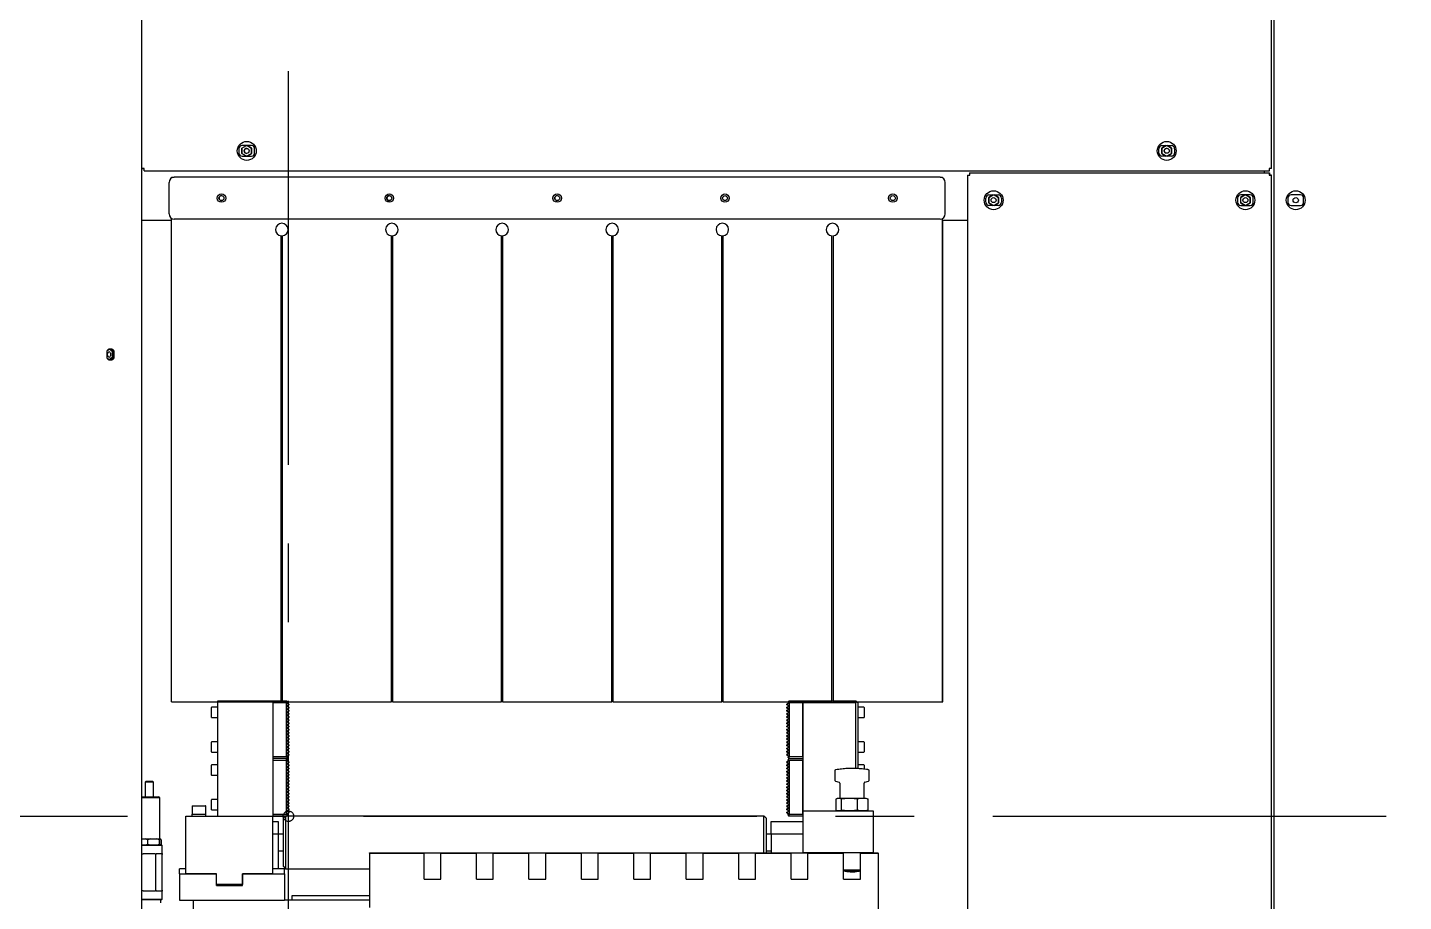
# Model space of a CAD drawing. Header units: inches. Extents: x 16559 to 58559, y 6500 to 36200.
# Drawn here: x 46263 to 47575, y 30258 to 31091 of the extents above; entities that cross this region are included whole.
import ezdxf

# ---------------------------------------------------------------- set-up
doc = ezdxf.new("R2010")
doc.units = ezdxf.units.IN
doc.header["$LTSCALE"] = 300
doc.linetypes.add('CENTRO', pattern=[2, 1.25, -0.25, 0.25, -0.25])
for name, color, linetype in [('ASSI', 254, 'CENTRO'), ('MACCHINA', 40, 'Continuous'), ('MORSE', 41, 'Continuous')]:
    doc.layers.add(name, color=color, linetype=linetype)

# ---------------------------------------------------------------- blocks, each defined once
blk = doc.blocks.new('A$C6c6f393e')
at = {"layer": 'MORSE'}
for p, q in [((-67.2, 0), (-67.2, 110)), ((-67.2, 110), (-14.7, 110)), ((-14.7, 110), (-1.7, 110)), ((-14.7, 110), (-14.7, 0)), ((-1.7, 108), (-14.7, 108)), ((-14.7, 108), (-14.7, 57)), ((-1.7, 108), (-1.7, 110)), ((-0.4, 108.7), (-1.7, 110)), ((-1.7, 57), (-1.7, 108)), ((-1.7, 108), (-1.6, 108)), ((-0.4, 108.7), (-1.6, 108)), ((-1.6, 108), (0.3, 106.9)), ((0.3, 106.1), (-1.6, 105)), ((-1.6, 105), (0.3, 103.9)), ((0.3, 106.9), (0.3, 106.1)), ((476, 107.3), (475.3, 106.9)), ((475.3, 106.1), (475.3, 106.9)), ((475.3, 106.1), (476, 105.7)), ((476, 108.7), (476.3, 109)), ((477.2, 108), (476, 108.7)), ((476, 107.3), (477.2, 108)), ((476, 105.7), (476, 107.3)), ((477.2, 105), (476, 105.7)), ((476, 104.3), (477.2, 105)), ((476.3, 109), (477.3, 110)), ((477.3, 108), (476.3, 109)), ((477.3, 110), (490.3, 110)), ((477.3, 108), (477.3, 57)), ((490.3, 108), (477.3, 108)), ((490.3, 110), (490.3, 108)), ((490.3, 110), (540.8, 110)), ((490.3, 57), (490.3, 108)), ((540.8, 108), (490.3, 108)), ((490.3, 108), (490.3, 5)), ((541.8, 109), (540.8, 110)), ((540.8, 108), (541.8, 109)), ((540.8, 45.4), (540.8, 108)), ((541.8, 109), (542.8, 108)), ((542.8, 108), (542.8, 45.3)), ((-73.2, 94.2), (-73.2, 103.7)), ((-67.2, 104), (-73, 104)), ((-73, 94), (-67.2, 94)), ((0.3, 103.1), (-1.6, 102)), ((-1.6, 102), (0.3, 100.9)), ((0.3, 100.1), (-1.6, 99)), ((-1.6, 99), (0.3, 97.9)), ((0.3, 97.1), (-1.6, 96)), ((-1.6, 96), (0.3, 94.9)), ((0.3, 94.1), (-1.6, 93)), ((-1.6, 93), (0.3, 91.9)), ((0.3, 103.9), (0.3, 103.1)), ((0.3, 100.9), (0.3, 100.1)), ((0.3, 97.9), (0.3, 97.1)), ((0.3, 94.9), (0.3, 94.1)), ((0.3, 91.9), (0.3, 91.1)), ((476, 104.3), (475.3, 103.9)), ((475.3, 103.1), (475.3, 103.9)), ((475.3, 103.1), (476, 102.7)), ((476, 101.3), (475.3, 100.9)), ((475.3, 100.1), (475.3, 100.9)), ((475.3, 100.1), (476, 99.7)), ((476, 98.3), (475.3, 97.9)), ((475.3, 97.1), (475.3, 97.9)), ((475.3, 97.1), (476, 96.7)), ((476, 95.3), (475.3, 94.9)), ((475.3, 94.1), (475.3, 94.9)), ((475.3, 94.1), (476, 93.7)), ((476, 92.3), (475.3, 91.9)), ((475.3, 91.1), (475.3, 91.9)), ((476, 102.7), (476, 104.3)), ((477.2, 102), (476, 102.7)), ((476, 101.3), (477.2, 102)), ((476, 99.7), (476, 101.3)), ((477.2, 99), (476, 99.7)), ((476, 98.3), (477.2, 99)), ((476, 96.7), (476, 98.3)), ((477.2, 96), (476, 96.7)), ((476, 95.3), (477.2, 96)), ((476, 93.7), (476, 95.3)), ((477.2, 93), (476, 93.7)), ((476, 92.3), (477.2, 93)), ((476, 90.7), (476, 92.3)), ((548.5, 104), (542.8, 104)), ((542.8, 94), (548.5, 94)), ((548.8, 103.7), (548.8, 94.2)), ((0.3, 91.1), (-1.6, 90)), ((-1.6, 90), (0.3, 88.9)), ((0.3, 88.1), (-1.6, 87)), ((-1.6, 87), (0.3, 85.9)), ((0.3, 85.1), (-1.6, 84)), ((-1.6, 84), (0.3, 82.9)), ((0.3, 82.1), (-1.6, 81)), ((-1.6, 81), (0.3, 79.9)), ((0.3, 79.1), (-1.6, 78)), ((0.3, 88.9), (0.3, 88.1)), ((0.3, 85.9), (0.3, 85.1)), ((0.3, 82.9), (0.3, 82.1)), ((0.3, 79.9), (0.3, 79.1)), ((475.3, 91.1), (476, 90.7)), ((476, 89.3), (475.3, 88.9)), ((475.3, 88.1), (475.3, 88.9)), ((475.3, 88.1), (476, 87.7)), ((476, 86.3), (475.3, 85.9)), ((475.3, 85.1), (475.3, 85.9)), ((476, 84.7), (475.3, 85.1)), ((475.3, 82.9), (476, 83.3)), ((475.3, 82.1), (475.3, 82.9)), ((475.3, 82.1), (476, 81.7)), ((476, 80.3), (475.3, 79.9)), ((475.3, 79.1), (475.3, 79.9)), ((475.3, 79.1), (476, 78.7)), ((477.2, 90), (476, 90.7)), ((476, 89.3), (477.2, 90)), ((476, 87.7), (476, 89.3)), ((477.2, 87), (476, 87.7)), ((476, 86.3), (477.2, 87)), ((476, 84.7), (476, 86.3)), ((477.2, 84), (476, 84.7)), ((476, 83.3), (477.2, 84)), ((476, 81.7), (476, 83.3)), ((477.2, 81), (476, 81.7)), ((476, 80.3), (477.2, 81)), ((476, 78.7), (476, 80.3)), ((-73.2, 61.2), (-73.2, 70.7)), ((-67.2, 71), (-73, 71)), ((-1.6, 78), (0.3, 76.9)), ((0.3, 76.1), (-1.6, 75)), ((-1.6, 75), (0.3, 73.9)), ((0.3, 73.1), (-1.6, 72)), ((-1.6, 72), (0.3, 70.9)), ((0.3, 70.1), (-1.6, 69)), ((-1.6, 69), (0.3, 67.9)), ((0.3, 67.1), (-1.6, 66)), ((-1.6, 66), (0.3, 64.9)), ((0.3, 76.9), (0.3, 76.1)), ((0.3, 73.9), (0.3, 73.1)), ((0.3, 70.9), (0.3, 70.1)), ((0.3, 67.9), (0.3, 67.1)), ((476, 77.3), (475.3, 76.9)), ((475.3, 76.1), (475.3, 76.9)), ((475.3, 76.1), (476, 75.7)), ((476, 74.3), (475.3, 73.9)), ((475.3, 73.1), (475.3, 73.9)), ((475.3, 73.1), (476, 72.7)), ((476, 71.3), (475.3, 70.9)), ((475.3, 70.1), (475.3, 70.9)), ((475.3, 70.1), (476, 69.7)), ((476, 68.3), (475.3, 67.9)), ((475.3, 67.1), (475.3, 67.9)), ((475.3, 67.1), (476, 66.7)), ((477.2, 78), (476, 78.7)), ((476, 77.3), (477.2, 78)), ((476, 75.7), (476, 77.3)), ((477.2, 75), (476, 75.7)), ((476, 74.3), (477.2, 75)), ((476, 72.7), (476, 74.3)), ((477.2, 72), (476, 72.7)), ((476, 71.3), (477.2, 72)), ((476, 69.7), (476, 71.3)), ((477.2, 69), (476, 69.7)), ((476, 68.3), (477.2, 69)), ((476, 66.7), (476, 68.3)), ((477.2, 66), (476, 66.7)), ((476, 65.3), (477.2, 66)), ((548.5, 71), (542.8, 71)), ((548.8, 70.7), (548.8, 61.2)), ((-73, 61), (-67.2, 61)), ((-14.7, 57), (-1.7, 57)), ((-1.7, 55), (-14.7, 55)), ((-1.7, 53), (-14.7, 53)), ((-14.7, 53), (-14.7, 2)), ((-1.7, 57), (-0.7, 56)), ((-1.7, 55), (-0.7, 56)), ((-1.7, 53), (-1.7, 55)), ((-0.4, 53.7), (-1.7, 55)), ((-1.7, 2), (-1.7, 53)), ((-1.7, 53), (-1.6, 53)), ((0.3, 64.1), (-1.6, 63)), ((-1.6, 63), (0.3, 61.9)), ((0.3, 61.1), (-1.6, 60)), ((-1.6, 60), (0.3, 58.9)), ((0.3, 58.1), (-1.6, 57)), ((-1.6, 57), (-0.4, 56.3)), ((-0.4, 53.7), (-1.6, 53)), ((-1.6, 53), (0.3, 51.9)), ((-0.7, 56), (-0.4, 56.3)), ((0.3, 64.9), (0.3, 64.1)), ((0.3, 61.9), (0.3, 61.1)), ((0.3, 58.9), (0.3, 58.1)), ((476, 65.3), (475.3, 64.9)), ((475.3, 64.1), (475.3, 64.9)), ((475.3, 64.1), (476, 63.7)), ((476, 62.3), (475.3, 61.9)), ((475.3, 61.1), (475.3, 61.9)), ((475.3, 61.1), (476, 60.7)), ((476, 59.3), (475.3, 58.9)), ((475.3, 58.1), (475.3, 58.9)), ((475.3, 58.1), (476, 57.7)), ((476, 63.7), (476, 65.3)), ((477.2, 63), (476, 63.7)), ((476, 62.3), (477.2, 63)), ((476, 60.7), (476, 62.3)), ((477.2, 60), (476, 60.7)), ((476, 59.3), (477.2, 60)), ((476, 57.7), (476, 59.3)), ((477.2, 57), (476, 57.7)), ((476.3, 56.5), (476, 56.3)), ((476, 56.3), (477.2, 55.1)), ((476, 53.7), (476.3, 54)), ((477.2, 53), (476, 53.7)), ((476, 52.3), (477.2, 53)), ((476.3, 56.5), (477.2, 57)), ((477.2, 55.1), (476.3, 56.5)), ((476.3, 54), (477.3, 55)), ((477.3, 53), (476.3, 54)), ((477.3, 57), (477.2, 57)), ((477.3, 55), (477.2, 55.1)), ((477.3, 55), (477.3, 57)), ((477.3, 57), (490.3, 57)), ((477.3, 55), (490.3, 55)), ((477.3, 53), (477.3, 2)), ((490.3, 53), (477.3, 53)), ((490.3, 2), (490.3, 53)), ((542.8, 61), (548.5, 61)), ((-73.2, 39.2), (-73.2, 48.7)), ((-67.2, 49), (-73, 49)), ((0.3, 51.1), (-1.6, 50)), ((-1.6, 50), (0.3, 48.9)), ((0.3, 48.1), (-1.6, 47)), ((-1.6, 47), (0.3, 45.9)), ((0.3, 45.1), (-1.6, 44)), ((-1.6, 44), (0.3, 42.9)), ((0.3, 42.1), (-1.6, 41)), ((-1.6, 41), (0.3, 39.9)), ((0.3, 51.9), (0.3, 51.1)), ((0.3, 48.9), (0.3, 48.1)), ((0.3, 45.9), (0.3, 45.1)), ((0.3, 42.9), (0.3, 42.1)), ((0.3, 39.9), (0.3, 39.1)), ((476, 52.3), (475.3, 51.9)), ((475.3, 51.1), (475.3, 51.9)), ((475.3, 51.1), (476, 50.7)), ((476, 49.3), (475.3, 48.9)), ((475.3, 48.1), (475.3, 48.9)), ((475.3, 48.1), (476, 47.7)), ((476, 46.3), (475.3, 45.9)), ((475.3, 45.1), (475.3, 45.9)), ((475.3, 45.1), (476, 44.7)), ((476, 43.3), (475.3, 42.9)), ((475.3, 42.1), (475.3, 42.9)), ((475.3, 42.1), (476, 41.7)), ((476, 40.3), (475.3, 39.9)), ((475.3, 39.1), (475.3, 39.9)), ((476, 50.7), (476, 52.3)), ((477.2, 50), (476, 50.7)), ((476, 49.3), (477.2, 50)), ((476, 47.7), (476, 49.3)), ((477.2, 47), (476, 47.7)), ((476, 46.3), (477.2, 47)), ((476, 44.7), (476, 46.3)), ((477.2, 44), (476, 44.7)), ((476, 43.3), (477.2, 44)), ((476, 41.7), (476, 43.3)), ((477.2, 41), (476, 41.7)), ((476, 40.3), (477.2, 41)), ((476, 38.7), (476, 40.3)), ((520.8, 43.3), (520.8, 34.5)), ((548.5, 49), (542.8, 49)), ((548.8, 48.7), (548.8, 44.8)), ((553.8, 34.5), (553.8, 43.3)), ((-73, 39), (-67.2, 39)), ((0.3, 39.1), (-1.6, 38)), ((-1.6, 38), (0.3, 36.9)), ((0.3, 36.1), (-1.6, 35)), ((-1.6, 35), (0.3, 33.9)), ((0.3, 33.1), (-1.6, 32)), ((-1.6, 32), (0.3, 30.9)), ((0.3, 30.1), (-1.6, 29)), ((-1.6, 29), (0.3, 27.9)), ((0.3, 27.1), (-1.6, 26)), ((0.3, 36.9), (0.3, 36.1)), ((0.3, 33.9), (0.3, 33.1)), ((0.3, 30.9), (0.3, 30.1)), ((0.3, 27.9), (0.3, 27.1)), ((475.3, 39.1), (476, 38.7)), ((476, 37.3), (475.3, 36.9)), ((475.3, 36.1), (475.3, 36.9)), ((475.3, 36.1), (476, 35.7)), ((476, 34.3), (475.3, 33.9)), ((475.3, 33.1), (475.3, 33.9)), ((475.3, 33.1), (476, 32.7)), ((476, 31.3), (475.3, 30.9)), ((475.3, 30.1), (475.3, 30.9)), ((476, 29.7), (475.3, 30.1)), ((475.3, 27.9), (476, 28.3)), ((475.3, 27.1), (475.3, 27.9)), ((475.3, 27.1), (476, 26.7)), ((477.2, 38), (476, 38.7)), ((476, 37.3), (477.2, 38)), ((476, 35.7), (476, 37.3)), ((477.2, 35), (476, 35.7)), ((476, 34.3), (477.2, 35)), ((476, 32.7), (476, 34.3)), ((477.2, 32), (476, 32.7)), ((476, 31.3), (477.2, 32)), ((476, 29.7), (476, 31.3)), ((477.2, 29), (476, 29.7)), ((476, 28.3), (477.2, 29)), ((476, 26.7), (476, 28.3)), ((477.2, 26), (476, 26.7)), ((521.5, 33.5), (525.1, 32.4)), ((525.7, 31.4), (525.7, 17)), ((548.8, 17), (548.8, 31.4)), ((549.5, 32.4), (553.1, 33.5)), ((-73.2, 6.2), (-73.2, 15.7)), ((-67.2, 16), (-73, 16)), ((-1.6, 26), (0.3, 24.9)), ((0.3, 24.1), (-1.6, 23)), ((-1.6, 23), (0.3, 21.9)), ((0.3, 21.1), (-1.6, 20)), ((-1.6, 20), (0.3, 18.9)), ((0.3, 18.1), (-1.6, 17)), ((-1.6, 17), (0.3, 15.9)), ((0.3, 15.1), (-1.6, 14)), ((-1.6, 14), (0.3, 12.9)), ((0.3, 24.9), (0.3, 24.1)), ((0.3, 21.9), (0.3, 21.1)), ((0.3, 18.9), (0.3, 18.1)), ((0.3, 15.9), (0.3, 15.1)), ((476, 25.3), (475.3, 24.9)), ((475.3, 24.1), (475.3, 24.9)), ((475.3, 24.1), (476, 23.7)), ((476, 22.3), (475.3, 21.9)), ((475.3, 21.1), (475.3, 21.9)), ((475.3, 21.1), (476, 20.7)), ((476, 19.3), (475.3, 18.9)), ((475.3, 18.1), (475.3, 18.9)), ((475.3, 18.1), (476, 17.7)), ((476, 16.3), (475.3, 15.9)), ((475.3, 15.1), (475.3, 15.9)), ((475.3, 15.1), (476, 14.7)), ((476, 13.3), (475.3, 12.9)), ((476, 25.3), (477.2, 26)), ((476, 23.7), (476, 25.3)), ((477.2, 23), (476, 23.7)), ((476, 22.3), (477.2, 23)), ((476, 20.7), (476, 22.3)), ((477.2, 20), (476, 20.7)), ((476, 19.3), (477.2, 20)), ((476, 17.7), (476, 19.3)), ((477.2, 17), (476, 17.7)), ((476, 16.3), (477.2, 17)), ((476, 14.7), (476, 16.3)), ((477.2, 14), (476, 14.7)), ((476, 13.3), (477.2, 14)), ((476, 11.7), (476, 13.3)), ((522, 16.2), (522, 5.8)), ((523.8, 17), (523, 16.7)), ((524.6, 17), (523.8, 17)), ((534.8, 17), (524.6, 17)), ((527.1, 16.2), (527.1, 5.8)), ((547.5, 17), (534.8, 17)), ((542.4, 5.8), (542.4, 16.2)), ((550.8, 17), (547.5, 17)), ((551.6, 16.7), (550.8, 17)), ((551.6, 16.7), (552.6, 16.2)), ((552.6, 5.8), (552.6, 16.2)), ((-91.7, 9.6), (-91.7, 2)), ((-91.7, 2), (-78.7, 2)), ((-91.6, 0), (-91.6, 2)), ((-91.3, 10), (-79.1, 10)), ((-78.8, 0), (-78.8, 2)), ((-78.7, 2), (-78.7, 9.6)), ((-73, 6), (-67.2, 6)), ((-14.7, 2), (-1.7, 2)), ((-1.7, 2), (-0.7, 1)), ((-1.7, 0), (-0.7, 1)), ((0.3, 12.1), (-1.6, 11)), ((-1.6, 11), (0.3, 9.9)), ((0.3, 9.1), (-1.6, 8)), ((-1.6, 8), (0.3, 6.9)), ((0.3, 6.1), (-1.6, 5)), ((-1.6, 5), (0.3, 3.9)), ((0.3, 3.1), (-1.6, 2)), ((-1.6, 2), (-0.4, 1.3)), ((-0.7, 1), (-0.4, 1.3)), ((0.3, 12.9), (0.3, 12.1)), ((0.3, 9.9), (0.3, 9.1)), ((0.3, 6.9), (0.3, 6.1)), ((0.3, 3.9), (0.3, 3.1)), ((475.3, 12.1), (475.3, 12.9)), ((475.3, 12.1), (476, 11.7)), ((476, 10.3), (475.3, 9.9)), ((475.3, 9.1), (475.3, 9.9)), ((475.3, 9.1), (476, 8.7)), ((476, 7.3), (475.3, 6.9)), ((475.3, 6.1), (475.3, 6.9)), ((475.3, 6.1), (476, 5.7)), ((476, 4.3), (475.3, 3.9)), ((475.3, 3.1), (475.3, 3.9)), ((475.3, 3.1), (476, 2.7)), ((477.2, 11), (476, 11.7)), ((476, 10.3), (477.2, 11)), ((476, 8.7), (476, 10.3)), ((477.2, 8), (476, 8.7)), ((476, 7.3), (477.2, 8)), ((476, 5.7), (476, 7.3)), ((477.2, 5), (476, 5.7)), ((476, 4.3), (477.2, 5)), ((476, 2.7), (476, 4.3)), ((477.2, 2), (476, 2.7)), ((476.3, 1.5), (476, 1.3)), ((476, 1.3), (477.2, 0.1)), ((476.3, 1.5), (477.2, 2)), ((477.2, 0.1), (476.3, 1.5)), ((477.3, 2), (477.2, 2)), ((477.3, 0), (477.2, 0.1)), ((477.3, 0), (477.3, 2)), ((477.3, 2), (490.3, 2)), ((490.3, 5), (490.8, 5)), ((490.3, 2), (490.3, 0)), ((490.8, -34.8), (490.8, 5)), ((490.8, 5), (557.3, 5)), ((523, 5.3), (523.8, 5)), ((550.8, 5), (551.6, 5.3)), ((551.6, 5.3), (552.6, 5.8)), ((557.3, 5), (557.3, -34.8)), ((-97.7, 0), (-67.2, 0)), ((-97.7, -55), (-97.7, 0)), ((-15.2, 0), (-14.7, 0)), ((-15.2, 0), (-15.2, -55)), ((-15.2, -5), (-9.7, -5)), ((-1.7, 0), (-14.7, 0)), ((-9.7, -5), (-9.7, -17)), ((-2.7, 0), (-4.7, -2)), ((-4.7, -48), (-4.7, -2)), ((-2.7, 0), (-2.7, -50)), ((453.3, 0), (-1.7, 0)), ((455.3, -2), (453.3, 0)), ((453.3, -35), (453.3, 0)), ((455.3, -2), (455.3, -35)), ((460.3, -5), (490.8, -5)), ((460.3, -17), (460.3, -5)), ((490.3, 0), (477.3, 0)), ((-9.7, -17), (-15.2, -17)), ((-5.1, -17), (-9.7, -17)), ((-9.7, -17), (-9.7, -50)), ((460.3, -17), (455.7, -17)), ((490.8, -17), (460.3, -17)), ((460.3, -17), (460.3, -35)), ((-9.7, -33), (-5.1, -33)), ((77.3, -35), (529.3, -35)), ((77.3, -35.3), (77.3, -35)), ((77.3, -35.3), (77.3, -87)), ((77.3, -35.3), (129.3, -35.3)), ((129.3, -60), (129.3, -35.3)), ((145.3, -35.3), (129.3, -35.3)), ((145.3, -60), (145.3, -35.3)), ((145.3, -35.3), (179.3, -35.3)), ((179.3, -60), (179.3, -35.3)), ((195.3, -35.3), (179.3, -35.3)), ((195.3, -60), (195.3, -35.3)), ((195.3, -35.3), (229.3, -35.3)), ((229.3, -60), (229.3, -35.3)), ((245.3, -35.3), (229.3, -35.3)), ((245.3, -60), (245.3, -35.3)), ((245.3, -35.3), (279.3, -35.3)), ((279.3, -60), (279.3, -35.3)), ((295.3, -35.3), (279.3, -35.3)), ((295.3, -60), (295.3, -35.3)), ((295.3, -35.3), (329.3, -35.3)), ((329.3, -60), (329.3, -35.3)), ((345.3, -35.3), (329.3, -35.3)), ((345.3, -60), (345.3, -35.3)), ((345.3, -35.3), (379.3, -35.3)), ((379.3, -60), (379.3, -35.3)), ((395.3, -35.3), (379.3, -35.3)), ((395.3, -60), (395.3, -35.3)), ((395.3, -35.3), (429.3, -35.3)), ((429.3, -60), (429.3, -35.3)), ((445.3, -35.3), (429.3, -35.3)), ((445.3, -60), (445.3, -35.3)), ((445.3, -35.3), (479.3, -35.3)), ((455.7, -33), (460.3, -33)), ((479.3, -60), (479.3, -35.3)), ((495.3, -35.3), (479.3, -35.3)), ((557.3, -34.8), (490.8, -34.8)), ((490.8, -35), (490.8, -34.8)), ((495.3, -60), (495.3, -35.3)), ((495.3, -35.3), (529.3, -35.3)), ((529.3, -34.8), (529.3, -35.3)), ((529.3, -60), (529.3, -35.3)), ((545.3, -35.3), (545.3, -34.8)), ((545.3, -35), (562.3, -35)), ((545.3, -60), (545.3, -35.3)), ((545.3, -35.3), (562.3, -35.3)), ((557.3, -34.8), (557.3, -35)), ((562.3, -35.3), (562.3, -35)), ((562.3, -35.3), (562.3, -157)), ((-97.7, -50), (-103.7, -50)), ((-103.7, -55), (-103.7, -50)), ((-3.7, -50), (-15.2, -50)), ((-4.7, -48), (-2.7, -50)), ((-3.7, -55), (-3.7, -50)), ((-2.7, -50), (77.3, -50)), ((529.3, -51), (530.9, -52.3)), ((529.3, -51), (545.2, -51)), ((530.9, -52.3), (543.6, -52.3)), ((543.6, -52.3), (543.7, -52.3)), ((543.7, -52.3), (545.3, -51)), ((545.2, -51), (545.3, -51)), ((-103.7, -55), (-103.7, -80)), ((-103.7, -55), (-68.7, -55)), ((-68.7, -55), (-97.7, -55)), ((-68.7, -65), (-68.7, -55)), ((-68.7, -66), (-68.7, -55)), ((-43.7, -65), (-68.7, -65)), ((-15.2, -55), (-43.7, -55)), ((-43.7, -55), (-43.7, -65)), ((-43.7, -66), (-43.7, -55)), ((-43.7, -55), (-3.7, -55)), ((-3.7, -55), (-3.7, -80)), ((129.3, -60), (145.3, -60)), ((179.3, -60), (195.3, -60)), ((229.3, -60), (245.3, -60)), ((279.3, -60), (295.3, -60)), ((329.3, -60), (345.3, -60)), ((379.3, -60), (395.3, -60)), ((429.3, -60), (445.3, -60)), ((479.3, -60), (495.3, -60)), ((529.3, -60), (545.3, -60)), ((-68.7, -66), (-43.7, -66)), ((3.3, -75.8), (3.3, -80)), ((77.3, -75.8), (3.3, -75.8)), ((-103.7, -80), (-3.7, -80)), ((-90.7, -80), (-90.7, -105)), ((77.3, -80), (-3.7, -80))]:
    blk.add_line(p, q, dxfattribs=at)
for centre, radius, start, end in [((-73, 103.7), 0.25, 90, 180), ((-73, 94.2), 0.25, 180, 270), ((548.5, 103.7), 0.25, 0, 90), ((548.5, 94.2), 0.25, 270, 0), ((-73, 70.7), 0.25, 90, 180), ((548.5, 70.7), 0.25, 0, 90), ((-73, 61.2), 0.25, 180, 270), ((548.5, 61.2), 0.25, 270, 0), ((-73, 48.7), 0.25, 90, 180), ((521.8, 43.3), 1, 99.1474, 180), ((548.5, 48.7), 0.25, 0, 90), ((552.8, 43.3), 1, 0, 80.8526), ((-73, 39.2), 0.25, 180, 270), ((521.8, 34.5), 1, 180, 252.4024), ((524.7, 31.4), 1, 0, 72.4024), ((549.8, 31.4), 1, 107.5976, 180), ((552.8, 34.5), 1, 287.5976, 0), ((-73, 15.7), 0.25, 90, 180), ((-91.3, 9.6), 0.4, 90, 180), ((-79.1, 9.6), 0.4, 0, 90), ((-73, 6.2), 0.25, 180, 270), ((-5.1, -16.6), 0.4, 270, 0), ((455.7, -16.6), 0.4, 180, 270), ((-5.1, -33.4), 0.4, 0, 90), ((455.7, -33.4), 0.4, 90, 180)]:
    blk.add_arc(centre, radius, start, end, dxfattribs=at)
for points, knots in [([(552.8, 44.3), (552.6, 44.3), (550.7, 44.7), (546.8, 45.1), (541.3, 45.5), (535.7, 45.5), (530.1, 45.3), (525.5, 44.8), (522.7, 44.4), (521.7, 44.2)], [0, 0, 0, 0, 0.01589, 0.1931223, 0.3709011, 0.5492268, 0.7281031, 0.9075383, 1, 1, 1, 1]), ([(524.6, 17), (524.1, 17), (523.3, 16.9), (522.4, 16.5), (522, 16.2)], [0, 0, 0, 0, 0.497781, 1, 1, 1, 1]), ([(527.1, 16.2), (526.7, 16.5), (525.9, 16.9), (525, 17), (524.6, 17)], [0, 0, 0, 0, 0.498113, 1, 1, 1, 1]), ([(534.8, 17), (533.5, 17), (530.9, 16.9), (528.4, 16.5), (527.1, 16.2)], [0, 0, 0, 0, 0.497781, 1, 1, 1, 1]), ([(542.4, 16.2), (541.2, 16.5), (538.6, 16.9), (536.1, 17), (534.8, 17)], [0, 0, 0, 0, 0.498113, 1, 1, 1, 1]), ([(547.5, 17), (546.7, 17), (545, 16.9), (543.3, 16.5), (542.4, 16.2)], [0, 0, 0, 0, 0.497781, 1, 1, 1, 1]), ([(552.6, 16.2), (551.8, 16.5), (550.1, 16.9), (548.4, 17), (547.5, 17)], [0, 0, 0, 0, 0.498113, 1, 1, 1, 1]), ([(524.6, 5), (524.1, 5), (523.3, 5.1), (522.4, 5.5), (522, 5.8)], [0, 0, 0, 0, 0.497781, 1, 1, 1, 1]), ([(527.1, 5.8), (526.7, 5.5), (525.9, 5.1), (525, 5), (524.6, 5)], [0, 0, 0, 0, 0.498113, 1, 1, 1, 1]), ([(534.8, 5), (533.5, 5), (530.9, 5.1), (528.4, 5.5), (527.1, 5.8)], [0, 0, 0, 0, 0.497781, 1, 1, 1, 1]), ([(542.4, 5.8), (541.2, 5.5), (538.6, 5.1), (536.1, 5), (534.8, 5)], [0, 0, 0, 0, 0.498113, 1, 1, 1, 1]), ([(547.5, 5), (546.7, 5), (545, 5.1), (543.3, 5.5), (542.4, 5.8)], [0, 0, 0, 0, 0.497781, 1, 1, 1, 1]), ([(552.6, 5.8), (551.8, 5.5), (550.1, 5.1), (548.4, 5), (547.5, 5)], [0, 0, 0, 0, 0.498113, 1, 1, 1, 1]), ([(531, -52.3), (531.5, -52.4), (532.9, -52.7), (535.4, -53), (538.4, -53), (541.2, -52.8), (542.9, -52.4), (543.6, -52.3)], [0, 0, 0, 0, 0.112982, 0.350534, 0.59048, 0.832884, 1, 1, 1, 1])]:
    blk.add_open_spline(points, degree=3, knots=knots, dxfattribs=at)
blk = doc.blocks.new('A$Ccd749461')
at = {"layer": 'ASSI'}
blk.add_line((0, -865), (0, 2335), dxfattribs=at)
blk.add_circle((0, 0), 5, dxfattribs=at)
at = {"layer": 'MACCHINA'}
for p, q in [((-139.7, -232.8), (-139.7, 1712.8)), ((937.3, 617.1), (937.3, 1712.9)), ((939.3, 1712.9), (939.3, -434.9)), ((-47.2, 636), (-47.2, 632)), ((-44.3, 636.6), (-40.1, 639)), ((-44.3, 631.4), (-44.3, 636.6)), ((-44.3, 636.6), (-44.3, 631.4)), ((-40, 629), (-44.3, 631.4)), ((-44.3, 631.4), (-40.1, 629)), ((-35.2, 639), (-44.2, 639)), ((-35.3, 631.4), (-39.5, 629)), ((-39.4, 639), (-35.3, 636.6)), ((-35.2, 636.6), (-39.3, 639)), ((-39.3, 629), (-35.2, 631.4)), ((-35.3, 636.6), (-35.3, 631.4)), ((-35.2, 631.4), (-35.2, 636.6)), ((-32.2, 632), (-32.2, 636)), ((829.8, 632), (829.8, 636)), ((836.9, 639), (832.7, 636.6)), ((832.7, 636.6), (832.7, 631.4)), ((832.7, 631.4), (836.9, 629)), ((832.8, 639), (841.8, 639)), ((832.8, 636.7), (836.9, 639)), ((832.8, 631.5), (832.8, 636.7)), ((837.1, 629), (832.8, 631.5)), ((841.8, 631.5), (837.5, 629)), ((837.7, 639), (841.8, 636.7)), ((841.8, 636.6), (837.7, 639)), ((837.7, 629), (841.8, 631.4)), ((841.8, 636.7), (841.8, 631.5)), ((841.8, 631.4), (841.8, 636.6)), ((844.8, 636), (844.8, 632)), ((-139.7, 617.1), (-137.7, 617.1)), ((-137.6, 615), (-137.6, 617)), ((-44.2, 629), (-35.2, 629)), ((841.8, 629), (832.8, 629)), ((935.2, 615), (935.2, 617)), ((937.3, 617.1), (935.3, 617.1)), ((-137.6, 615), (935.2, 615)), ((-113.8, 574), (-113.8, 604)), ((-111.3, 608.4), (-111.3, 609)), ((-111.3, 609), (-108.8, 609)), ((621.2, 609), (-108.8, 609)), ((621.2, 609), (623.7, 609)), ((623.7, 608.4), (623.7, 609)), ((626.2, 574), (626.2, 604)), ((647.3, 610.9), (647.3, -434.9)), ((647.3, 610.9), (649.3, 610.9)), ((649.4, 613), (649.4, 611)), ((649.4, 613), (935.2, 613)), ((930.3, 615), (930.3, 613)), ((935.2, 613), (935.2, 611)), ((937.3, 610.9), (935.3, 610.9)), ((937.3, -434.9), (937.3, 610.9)), ((671.9, 592), (667.7, 589.6)), ((667.8, 592), (676.8, 592)), ((667.8, 589.7), (671.9, 592)), ((672.7, 592), (676.8, 589.7)), ((676.8, 589.6), (672.7, 592)), ((911.9, 592), (907.7, 589.6)), ((916.8, 592), (907.8, 592)), ((907.8, 589.7), (911.9, 592)), ((912.7, 592), (916.8, 589.7)), ((916.8, 589.6), (912.7, 592)), ((964.8, 592), (955.8, 592)), ((664.8, 585), (664.8, 589)), ((667.7, 589.6), (667.7, 584.4)), ((667.7, 584.4), (671.9, 582)), ((667.8, 584.5), (667.8, 589.7)), ((672.1, 582), (667.8, 584.5)), ((676.8, 582), (667.8, 582)), ((676.8, 584.5), (672.5, 582)), ((672.7, 582), (676.8, 584.4)), ((676.8, 589.7), (676.8, 584.5)), ((676.8, 584.4), (676.8, 589.6)), ((679.8, 589), (679.8, 585)), ((904.8, 589), (904.8, 585)), ((907.7, 589.6), (907.7, 584.4)), ((907.7, 584.4), (911.9, 582)), ((907.8, 584.5), (907.8, 589.7)), ((912.1, 582), (907.8, 584.5)), ((907.8, 582), (916.8, 582)), ((916.8, 584.5), (912.5, 582)), ((912.7, 582), (916.8, 584.4)), ((916.8, 589.7), (916.8, 584.5)), ((916.8, 584.4), (916.8, 589.6)), ((919.8, 585), (919.8, 589)), ((952.8, 589), (952.8, 585)), ((955.8, 582), (964.8, 582)), ((967.8, 585), (967.8, 589)), ((-139.7, 568), (-111.3, 568)), ((-111.3, 109), (-111.3, 569.7)), ((621.2, 569), (-108.8, 569)), ((623.7, 109), (623.7, 569.7)), ((623.7, 568), (647.3, 568)), ((623.8, 109), (623.8, 568)), ((-6.8, 109), (-6.8, 553)), ((-5.8, 553), (-5.8, 109)), ((98.2, 109), (98.2, 553)), ((99.2, 553), (99.2, 109)), ((203.2, 109), (203.2, 553)), ((204.2, 553), (204.2, 109)), ((308.2, 109), (308.2, 553)), ((309.2, 553), (309.2, 109)), ((413.2, 109), (413.2, 553)), ((414.2, 553), (414.2, 109)), ((518.2, 109), (518.2, 553)), ((519.2, 553), (519.2, 109)), ((-173.1, 442), (-173.1, 438)), ((-171.2, 435), (-172.8, 436.3)), ((-172.7, 443.8), (-171.3, 445)), ((-171.4, 445), (-172.6, 443.9)), ((-172.6, 436.1), (-171.4, 435)), ((-168.2, 445), (-171, 445)), ((-171, 435), (-168.2, 435)), ((-167.8, 437.4), (-170.8, 435)), ((-170.7, 445), (-167.8, 442.6)), ((-170.7, 435), (-167.8, 437.4)), ((-167.9, 437.4), (-167.8, 437.4)), ((-167.8, 442.6), (-167.8, 437.4)), ((-167.8, 437.4), (-167.8, 442.6)), ((-167.5, 438), (-167.5, 442)), ((-166.1, 438), (-166.1, 442)), ((-111.3, 109), (-6.8, 109)), ((-5.8, 109), (98.2, 109)), ((99.2, 109), (203.2, 109)), ((204.2, 109), (308.2, 109)), ((309.2, 109), (413.2, 109)), ((414.2, 109), (518.2, 109)), ((476.3, 109), (476.3, 109)), ((519.2, 109), (623.7, 109)), ((541.8, 109), (541.8, 109)), ((623.7, 109), (623.8, 109)), ((-135.7, 33.5), (-136.7, 32.5)), ((-136.7, 32.5), (-136.7, 18.5)), ((-133.6, 32.5), (-136.7, 32.5)), ((-135.7, 33.5), (-133.4, 33.5)), ((-128.7, 32.5), (-133.6, 32.5)), ((-133.4, 33.5), (-129.7, 33.5)), ((-128.7, 32.5), (-129.7, 33.5)), ((-128.7, 18.5), (-128.7, 32.5)), ((-139.7, 18.5), (-134.8, 18.5)), ((-135, 17.5), (-139.7, 17.5)), ((-122.7, 17.5), (-135, 17.5)), ((-134.8, 18.5), (-123.7, 18.5)), ((-122.7, 17.5), (-123.7, 18.5)), ((-122.7, -21.5), (-122.7, 17.5)), ((-139.7, -21.5), (-136.4, -21.5)), ((-134.3, -22.5), (-136.4, -21.5)), ((-136.4, -21.5), (-131.6, -21.5)), ((-133.9, -22.5), (-134.3, -22.5)), ((-134.3, -22.5), (-134.3, -26.5)), ((-131.6, -21.5), (-133.9, -22.5)), ((-133.9, -26.5), (-133.9, -22.5)), ((-131.6, -21.5), (-125.5, -21.5)), ((-123.2, -22.5), (-125.5, -21.5)), ((-125.5, -21.5), (-122.7, -21.5)), ((-123.2, -22.5), (-123.2, -26.5)), ((-123, -22.5), (-123.2, -22.5)), ((-122.7, -21.5), (-123, -22.5)), ((-123, -26.5), (-123, -22.5)), ((-122.7, -21.5), (-121.9, -21.5)), ((-121.9, -21.5), (-121.8, -21.5)), ((-121.6, -22.5), (-121.9, -21.5)), ((-121.3, -22.5), (-121.8, -21.5)), ((-121.6, -22.5), (-121.6, -26.5)), ((-121.3, -22.5), (-121.3, -26.5)), ((-120.7, -27.5), (-139.7, -27.5)), ((-120.2, -28), (-139.7, -28)), ((-139.7, -35.6), (-139.3, -35.8)), ((-137, -35.5), (-128.4, -35.5)), ((-136.4, -27.5), (-134.3, -26.5)), ((-134.3, -26.5), (-133.9, -26.5)), ((-133.9, -26.5), (-131.6, -27.5)), ((-126.5, -70.5), (-126.5, -36.5)), ((-125.5, -27.5), (-123.2, -26.5)), ((-124.7, -35.5), (-120.4, -35.5)), ((-123.2, -26.5), (-123, -26.5)), ((-123, -26.5), (-122.7, -27.5)), ((-121.9, -27.5), (-121.6, -26.5)), ((-121.8, -27.5), (-121.3, -26.5)), ((-120.2, -28), (-120.7, -27.5)), ((-120.3, -70.5), (-120.3, -36.5)), ((-120.2, -36.1), (-120.2, -28)), ((-139.3, -71.2), (-139.7, -71.3)), ((-128.4, -71.5), (-137, -71.5)), ((-120.4, -71.5), (-124.7, -71.5)), ((-120.2, -79), (-120.2, -70.9)), ((-139.7, -79), (-120.2, -79)), ((-139.7, -79.5), (-120.7, -79.5)), ((-121.7, -82.5), (-121.7, -79.5)), ((-120.7, -79.5), (-120.2, -79))]:
    blk.add_line(p, q, dxfattribs=at)
at = {"layer": 'MACCHINA', "flags": 128}
blk.add_lwpolyline([(-169.3, 440), (-169.4, 440.9), (-169.8, 441.7), (-170.3, 442.2), (-171, 442.4), (-171.6, 442.2), (-172.2, 441.7), (-172.5, 440.9), (-172.7, 440), (-172.5, 439.1), (-172.2, 438.3), (-171.6, 437.8), (-171, 437.6), (-170.3, 437.8), (-169.8, 438.3), (-169.4, 439.1), (-169.3, 440)], dxfattribs=at)
at = {"layer": 'MACCHINA'}
for centre, radius in [((-39.7, 634), 9), ((837.3, 634), 9), ((-39.8, 634), 2.4), ((837.3, 634.1), 2.4), ((-63.8, 589), 4), ((-63.8, 589), 2.4), ((96.2, 589), 4), ((96.2, 589), 2.4), ((256.2, 589), 4), ((256.2, 589), 2.4), ((416.2, 589), 4), ((416.2, 589), 2.4), ((576.2, 589), 4), ((576.2, 589), 2.4), ((672.3, 587), 9), ((912.3, 587), 9), ((960.3, 587), 9), ((672.3, 587.1), 2.4), ((912.3, 587.1), 2.4), ((960.3, 587), 2.5)]:
    blk.add_circle(centre, radius, dxfattribs=at)
for centre, radius, start, end in [((-44.2, 636), 3, 90, 180), ((-44.2, 632), 3, 180, 270), ((-39.7, 634), 2.4, 91.1937, 268.8063), ((-35.2, 636), 3, 0, 90), ((-35.2, 632), 3, 270, 0), ((832.8, 636), 3, 90, 180), ((832.8, 632), 3, 180, 270), ((837.3, 634), 2.4, 60.6892, 239.3108), ((841.8, 636), 3, 0, 90), ((841.8, 632), 3, 270, 0), ((-108.8, 604), 5, 90, 180), ((621.2, 604), 5, 0, 90), ((-63.7, 589), 2.4, 91.196, 268.804), ((96.3, 589), 2.4, 91.1937, 268.8063), ((256.3, 589), 2.4, 91.2297, 268.7708), ((667.8, 589), 3, 90, 180), ((676.8, 589), 3, 0, 90), ((907.8, 589), 3, 90, 180), ((916.8, 589), 3, 0, 90), ((955.8, 589), 3, 90, 180), ((964.8, 589), 3, 0, 90), ((667.8, 585), 3, 180, 270), ((676.8, 585), 3, 270, 0), ((907.8, 585), 3, 180, 270), ((916.8, 585), 3, 270, 0), ((955.8, 585), 3, 180, 270), ((964.8, 585), 3, 270, 0), ((-108.8, 574), 5, 180, 270), ((-6.3, 559), 6, 274.7802, 265.2198), ((98.7, 559), 6, 274.7802, 265.2198), ((203.7, 559), 6, 274.7802, 265.2198), ((308.7, 559), 6, 274.7802, 265.2198), ((413.7, 559), 6, 274.7802, 265.2198), ((518.7, 559), 6, 274.7802, 265.2198), ((621.2, 574), 5, 270, 0), ((-170.5, 442.4), 2.68, 101.4218, 188.0495), ((-170.5, 437.6), 2.68, 171.9505, 258.5782), ((-170.1, 442.4), 2.68, 351.9505, 78.5782), ((-170.1, 437.6), 2.68, 281.4218, 8.0495), ((-168.7, 442.4), 2.68, 351.9505, 78.5782), ((-168.7, 437.6), 2.68, 281.4218, 8.0495)]:
    blk.add_arc(centre, radius, start, end, dxfattribs=at)
for centre, major_axis, ratio, start_param, end_param in [((-125.9, -36.5), (0, 1), 0.57735, 1.180201, 1.570796), ((-119.1, -36.5), (-1.15, 0), 0.866025, 5.89259, 6.283185), ((-125.9, -70.5), (0, 1), 0.57735, 1.570796, 1.961392), ((-119.1, -70.5), (1.15, 0), 0.866025, 3.141593, 3.532188)]:
    blk.add_ellipse(centre, major_axis=major_axis, ratio=ratio, start_param=start_param, end_param=end_param, dxfattribs=at)
for points in [[(-137.5, 617.2), (-137.8, 617.2), (-138.4, 617.2), (-139.1, 617.2), (-139.6, 617.2), (-139.7, 617.1), (-139.7, 617.1)], [(-137.6, 615), (-137.6, 615), (-137.5, 615.1), (-137.5, 615.6), (-137.5, 616.3), (-137.5, 616.9), (-137.5, 617.2)], [(935.1, 617.2), (935.1, 616.9), (935.1, 616.3), (935.1, 615.6), (935.1, 615.1), (935.2, 615), (935.2, 615)], [(937.3, 617.1), (937.3, 617.1), (937.2, 617.2), (936.7, 617.2), (936, 617.2), (935.4, 617.2), (935.1, 617.2)], [(647.3, 610.9), (647.3, 610.9), (647.4, 610.8), (647.9, 610.8), (648.6, 610.8), (649.2, 610.8), (649.5, 610.8)], [(649.5, 610.8), (649.5, 611.1), (649.5, 611.7), (649.5, 612.4), (649.5, 612.9), (649.4, 613), (649.4, 613)], [(935.2, 613), (935.2, 613), (935.1, 612.9), (935.1, 612.4), (935.1, 611.7), (935.1, 611.1), (935.1, 610.8)], [(935.1, 610.8), (935.4, 610.8), (936, 610.8), (936.7, 610.8), (937.2, 610.8), (937.3, 610.9), (937.3, 610.9)]]:
    blk.add_open_spline(points, degree=3, dxfattribs=at)
for points, knots in [([(-139.3, -35.8), (-139.2, -35.9), (-139.1, -35.9), (-138.8, -35.9), (-138.7, -35.9), (-138.6, -35.8)], [0, 0, 0, 0, 0.347744, 0.697336, 1, 1, 1, 1]), ([(-138.6, -35.8), (-138.4, -35.7), (-137.9, -35.5), (-137.3, -35.5), (-137, -35.5)], [0, 0, 0, 0, 0.412463, 1, 1, 1, 1]), ([(-128.4, -35.5), (-128, -35.5), (-127.5, -35.5), (-126.8, -35.8), (-126.6, -36), (-126.5, -36.1), (-126.5, -36.1)], [0, 0, 0, 0, 0.543289, 0.784702, 0.959621, 1, 1, 1, 1]), ([(-126.5, -36.1), (-126.4, -36), (-126.1, -35.8), (-125.5, -35.5), (-125, -35.5), (-124.7, -35.5)], [0, 0, 0, 0, 0.176423, 0.469196, 1, 1, 1, 1]), ([(-120.4, -35.5), (-120.3, -35.5), (-120.2, -35.5), (-120.2, -35.8), (-120.2, -36), (-120.2, -36.1), (-120.2, -36.1)], [0, 0, 0, 0, 0.543289, 0.784702, 0.959621, 1, 1, 1, 1]), ([(-138.6, -71.2), (-138.7, -71.1), (-138.8, -71.1), (-139.1, -71.1), (-139.2, -71.1), (-139.3, -71.2)], [0, 0, 0, 0, 0.347744, 0.697336, 1, 1, 1, 1]), ([(-137, -71.5), (-137.4, -71.5), (-137.9, -71.5), (-138.5, -71.2), (-138.6, -71.2)], [0, 0, 0, 0, 0.668435, 1, 1, 1, 1]), ([(-126.5, -70.9), (-126.5, -71), (-126.8, -71.2), (-127.5, -71.5), (-128.1, -71.5), (-128.4, -71.5)], [0, 0, 0, 0, 0.176423, 0.469196, 1, 1, 1, 1]), ([(-124.7, -71.5), (-125, -71.5), (-125.5, -71.5), (-126.1, -71.2), (-126.3, -71), (-126.4, -70.9), (-126.5, -70.9)], [0, 0, 0, 0, 0.543289, 0.784702, 0.959621, 1, 1, 1, 1]), ([(-120.2, -70.9), (-120.2, -71), (-120.2, -71.2), (-120.2, -71.5), (-120.3, -71.5), (-120.4, -71.5)], [0, 0, 0, 0, 0.176423, 0.469196, 1, 1, 1, 1])]:
    blk.add_open_spline(points, degree=3, knots=knots, dxfattribs=at)

msp = doc.modelspace()

# ---------------------------------------------------------------- linework, layer by layer
at = {"layer": 'ASSI'}
msp.add_line((44783.509, 30339.28), (48240.426, 30339.28), dxfattribs=at)

# ---------------------------------------------------------------- block references
at = {"layer": 'MACCHINA'}
msp.add_blockref('A$Ccd749461', (46511.967, 30339.28), dxfattribs=at)
at = {"layer": 'MORSE'}
msp.add_blockref('A$C6c6f393e', (46511.967, 30339.28), dxfattribs=at)

doc.saveas('drawing.dxf')
